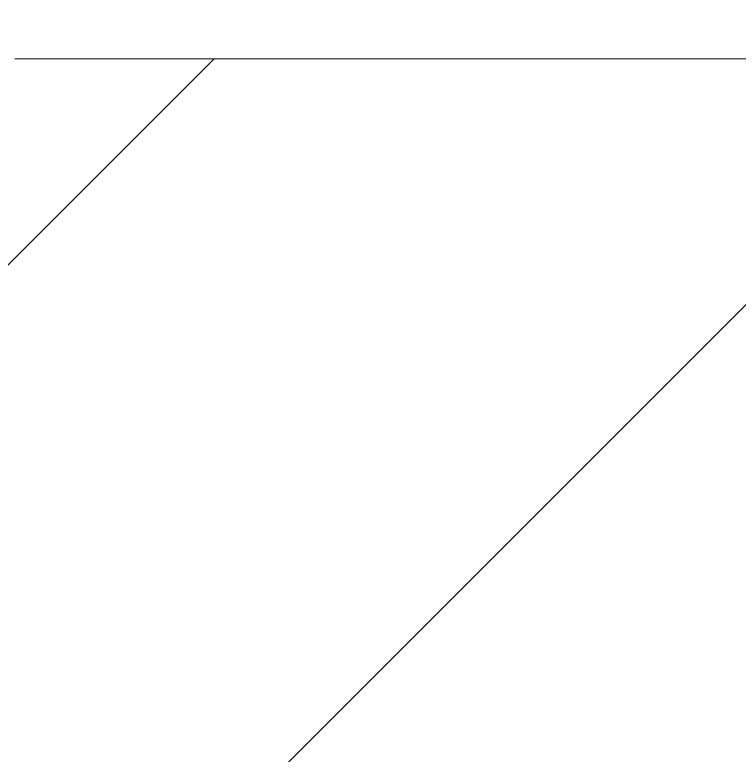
# Model space of a CAD drawing. Header units: millimetres. Extents: x -10474 to 67905, y -3824 to 44223.
# Drawn here: x 42385 to 42483.8, y 8376.1 to 8477.1 of the extents above; entities that cross this region are included whole.
import ezdxf

# ---------------------------------------------------------------- set-up
doc = ezdxf.new("R2010")
doc.units = ezdxf.units.MM
doc.layers.add('Потолки штриховка', color=7, linetype='Continuous', lineweight=9)
doc.layers.add('Стены наружные', color=7, linetype='Continuous', lineweight=18)

msp = doc.modelspace()

# ---------------------------------------------------------------- hatches: boundary and pattern name
at = {"layer": 'Потолки штриховка', "lineweight": 18, "true_color": 0x787878}
h = msp.add_hatch(dxfattribs=at)
h.set_pattern_fill('FP_49', color=8, style=0, pattern_type=2)
h.set_pattern_definition([(45, (0, 0), (-53.03301, 53.03301), [])])
h.paths.add_polyline_path([(42034.606, 3707.057), (44003, 3707.057), (44003, 4007.057), (42019.431, 4007.057), (42021.7, 3707.057), (42032.894, 3707.057)])
h.paths.add_polyline_path([(42010.667, 5747.057), (44015, 5747.057), (44015, 6047.057), (42008.398, 6047.057), (42010.649, 5749.489)])
h.paths.add_polyline_path([(41998.667, 5747.057), (41996.398, 6047.057), (41992.001, 6047.057), (41994.27, 5747.057)])
h.paths.add_polyline_path([(41975.134, 8277.057), (41979.528, 8277.488), (41978.019, 8477.057), (41973.622, 8477.057), (41974.999, 8295)])
h.paths.add_polyline_path([(44015, 8277.057), (44015, 8471.057), (41990.065, 8471.057), (41992.001, 8277.057), (43966.957, 8277.057)])
h.paths.add_polyline_path([(41988.065, 8471.057), (41990.065, 8471.057), (41988.049, 8473.057)])

# ---------------------------------------------------------------- linework, layer by layer
at = {"layer": 'Стены наружные'}
msp.add_line((42385, 8471.057), (43455, 8471.057), dxfattribs=at)

doc.saveas('drawing.dxf')
